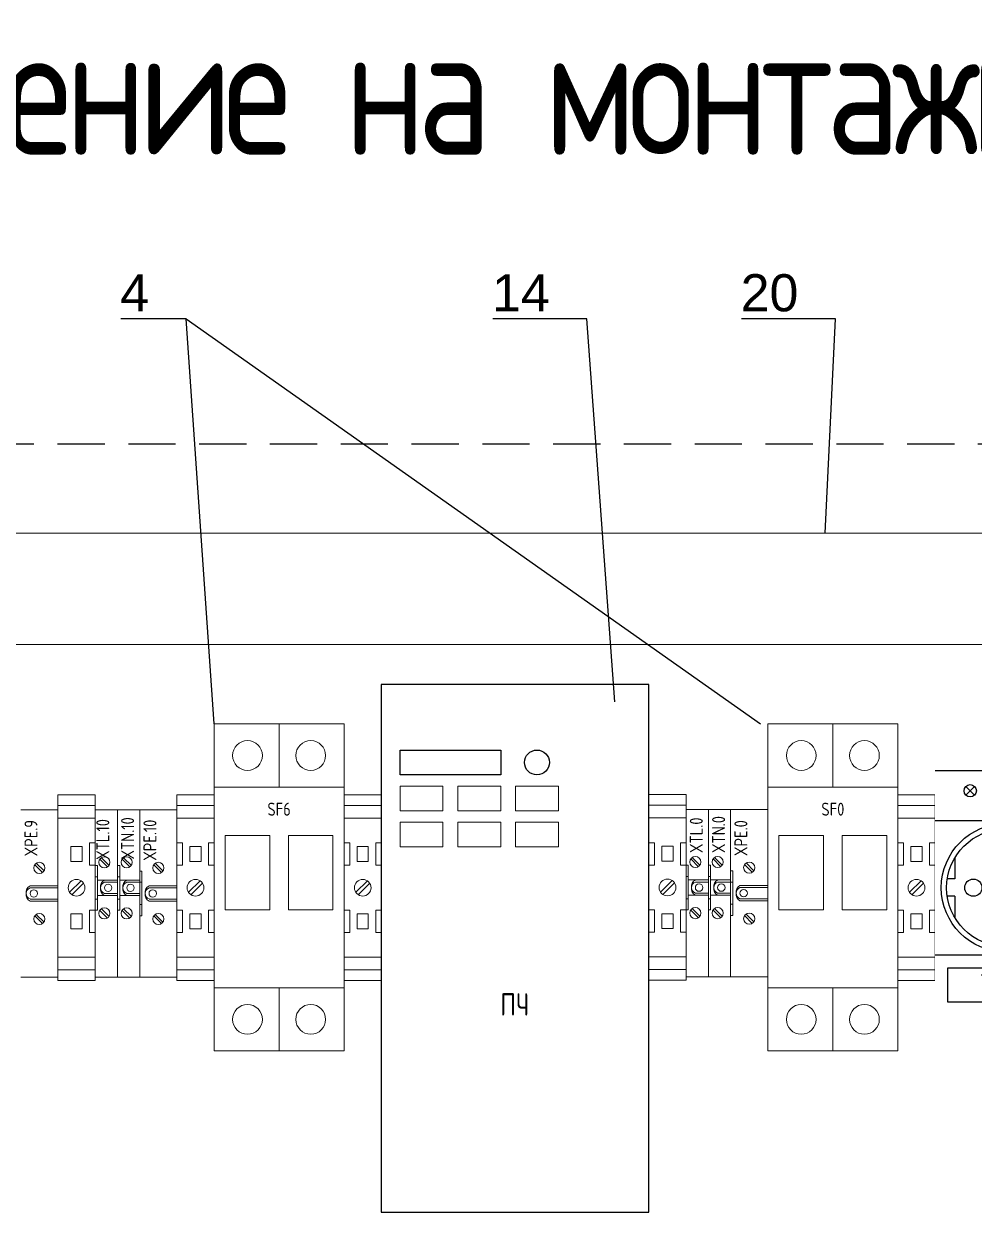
# Model space of a CAD drawing. Header units: millimetres. Extents: x 3520 to 8864, y 403 to 1747.
# Drawn here: x 5604.52 to 5635.21, y 887.42 to 925.8 of the extents above; entities that cross this region are included whole.
import ezdxf
from ezdxf import colors
from ezdxf.entities.mleader import LeaderData, LeaderLine
from ezdxf.enums import TextEntityAlignment as Align
from ezdxf.math import Vec2, Vec3

# ---------------------------------------------------------------- set-up
doc = ezdxf.new("R2010")
doc.units = ezdxf.units.MM
doc.set_wipeout_variables(frame=1)
doc.linetypes.add('DASHED', pattern=[19.05, 12.7, -6.35])
doc.layers.add('AM_9', color=6, linetype='DASHED', lineweight=25)
doc.layers.add('Стерка', color=7, linetype='Continuous', lineweight=15)
doc.layers.add('поверх', color=134, linetype='Continuous')
doc.layers.add('Ссылки', color=6, linetype='Continuous')
doc.styles.get("Standard").update_dxf_attribs({"font": 'arial.ttf'})
doc.styles.add('ГОСТ В', font='GOST_0.TTF', dxfattribs={"height": 3.5})
doc.styles.add('Рамка', font='romans.shx')

# ---------------------------------------------------------------- blocks, each defined once
blk = doc.blocks.new('_None')
blk = doc.blocks.new('1_1058_02_12__2__0_in_AE_1058_500__2__0')
at = {"layer": 'AM_9'}
blk.add_line((249, 787.5), (-249, 787.5), dxfattribs=at)
blk = doc.blocks.new('*U55')
at = {"lineweight": 9}
blk.add_wipeout([(0, 8.1), (0, 0.001), (4.5, 0), (4.5, 8.1)], dxfattribs=at).dxf.layer = 'поверх'
at = {"layer": 'поверх'}
for p, q in [((0, 7.796), (4.5, 7.796)), ((0.988, 7.288), (1.125, 7.149)), ((1.262, 7.288), (1.125, 7.149)), ((2.113, 7.288), (2.25, 7.149)), ((2.387, 7.288), (2.25, 7.149)), ((3.238, 7.288), (3.375, 7.149)), ((3.512, 7.288), (3.375, 7.149)), ((0.988, 7.009), (1.125, 7.149)), ((1.262, 7.009), (1.125, 7.149)), ((2.113, 7.009), (2.25, 7.149)), ((2.387, 7.009), (2.25, 7.149)), ((3.238, 7.009), (3.375, 7.149)), ((3.512, 7.009), (3.375, 7.149)), ((0, 6.197), (4.5, 6.197)), ((2.147, 5.928), (2.147, 5.66)), ((2.353, 5.928), (2.353, 5.66)), ((2.147, 5.66), (2.353, 5.66)), ((0.633, 5.01), (0.633, 4.337)), ((3.867, 5), (3.867, 4.337)), ((0.633, 4.337), (0.392, 4.337)), ((4.108, 4.337), (3.867, 4.337)), ((2.25, 4.05), (2.25, 4.05)), ((2.25, 4.05), (2.25, 4.05)), ((0.633, 3.776), (0.39, 3.776)), ((0.633, 3.776), (0.633, 3.09)), ((3.867, 3.776), (3.867, 3.09)), ((4.11, 3.776), (3.867, 3.776)), ((2.147, 2.172), (2.147, 2.44)), ((2.147, 2.44), (2.353, 2.44)), ((2.353, 2.172), (2.353, 2.44)), ((0, 1.903), (4.5, 1.903))]:
    blk.add_line(p, q, dxfattribs=at)
blk.add_lwpolyline([(0.41, 1.492), (4.097, 1.492), (4.097, 0.389), (0.41, 0.389)], close=True, dxfattribs=at)
for centre, radius in [((1.125, 7.149), 0.196), ((2.25, 7.149), 0.196), ((3.375, 7.149), 0.196), ((2.25, 4.05), 2.05), ((2.25, 4.05), 1.88), ((1.225, 4.05), 0.274), ((3.275, 4.05), 0.274), ((4.143, 2.21), 0.0948)]:
    blk.add_circle(centre, radius, dxfattribs=at)
at = {"layer": 'поверх', "style": 'Рамка'}
blk.add_attdef('INDEX', text='', height=0.7, dxfattribs=at).set_placement((2.244, 0.59), align=Align.CENTER)

msp = doc.modelspace()

# ---------------------------------------------------------------- linework, layer by layer
at = {"color": 6}
msp.add_line((5609.772, 916.269, 1518.358), (5628.308, 903.185, 1518.358), dxfattribs=at)
at = {"elevation": 1518.358}
for points in [[(5616.068, 887.416), (5624.708, 887.416), (5624.708, 904.456), (5616.068, 904.456)], [(5616.676, 902.341), (5619.922, 902.341), (5619.922, 901.539), (5616.676, 901.539)]]:
    msp.add_lwpolyline(points, close=True, dxfattribs=at)
msp.add_circle((5621.093, 901.94, 1518.358), 0.401)
at = {"layer": 'Стерка', "color": 7}
for p, q in [((5610.668, 903.185, 1518.358), (5614.868, 903.185, 1518.358)), ((5610.668, 892.625, 1518.358), (5610.668, 903.185, 1518.358)), ((5612.768, 903.185, 1518.358), (5612.768, 901.145, 1518.358)), ((5612.768, 903.185, 1518.358), (5612.768, 901.145, 1518.358)), ((5614.868, 892.625, 1518.358), (5614.868, 903.185, 1518.358)), ((5628.548, 903.185, 1518.358), (5632.748, 903.185, 1518.358)), ((5628.548, 892.625, 1518.358), (5628.548, 903.185, 1518.358)), ((5630.648, 903.185, 1518.358), (5630.648, 901.145, 1518.358)), ((5630.648, 903.185, 1518.358), (5630.648, 901.145, 1518.358)), ((5632.748, 892.625, 1518.358), (5632.748, 903.185, 1518.358)), ((5605.628, 900.896, 1518.358), (5606.828, 900.896, 1518.358)), ((5605.628, 900.896, 1518.358), (5605.628, 894.896, 1518.358)), ((5606.828, 900.896, 1518.358), (5606.828, 894.896, 1518.358)), ((5606.828, 894.896, 1518.358), (5606.828, 900.896, 1518.358)), ((5606.828, 894.896, 1518.358), (5606.828, 900.896, 1518.358)), ((5606.828, 900.896, 1518.358), (5606.828, 894.896, 1518.358)), ((5609.468, 900.896, 1518.358), (5610.668, 900.896, 1518.358)), ((5609.468, 900.896, 1518.358), (5609.468, 894.896, 1518.358)), ((5610.668, 901.145, 1518.358), (5612.768, 901.145, 1518.358)), ((5610.668, 900.905, 1518.358), (5610.668, 894.905, 1518.358)), ((5610.668, 900.905, 1518.358), (5610.668, 894.905, 1518.358)), ((5610.668, 900.905, 1518.358), (5610.668, 894.905, 1518.358)), ((5610.668, 900.905, 1518.358), (5610.668, 894.905, 1518.358)), ((5610.668, 900.905, 1518.358), (5610.668, 894.905, 1518.358)), ((5610.668, 894.905, 1518.358), (5610.668, 900.905, 1518.358)), ((5610.668, 894.905, 1518.358), (5610.668, 900.905, 1518.358)), ((5610.668, 900.905, 1518.358), (5610.668, 894.905, 1518.358)), ((5610.668, 894.905, 1518.358), (5610.668, 900.905, 1518.358)), ((5610.668, 894.905, 1518.358), (5610.668, 900.905, 1518.358)), ((5610.668, 900.905, 1518.358), (5610.668, 894.905, 1518.358)), ((5610.668, 900.896, 1518.358), (5610.668, 894.896, 1518.358)), ((5610.668, 894.896, 1518.358), (5610.668, 900.896, 1518.358)), ((5610.668, 894.896, 1518.358), (5610.668, 900.896, 1518.358)), ((5610.668, 900.896, 1518.358), (5610.668, 894.896, 1518.358)), ((5610.668, 900.896, 1518.358), (5610.668, 894.896, 1518.358)), ((5612.768, 901.145, 1518.358), (5614.868, 901.145, 1518.358)), ((5614.868, 900.896, 1518.358), (5616.068, 900.896, 1518.358)), ((5614.868, 900.896, 1518.358), (5614.868, 894.896, 1518.358)), ((5616.068, 900.905, 1518.358), (5616.068, 894.905, 1518.358)), ((5616.068, 900.905, 1518.358), (5616.068, 894.905, 1518.358)), ((5616.068, 900.905, 1518.358), (5616.068, 894.905, 1518.358)), ((5616.068, 900.905, 1518.358), (5616.068, 894.905, 1518.358)), ((5616.068, 900.905, 1518.358), (5616.068, 894.905, 1518.358)), ((5616.068, 894.905, 1518.358), (5616.068, 900.905, 1518.358)), ((5616.068, 894.905, 1518.358), (5616.068, 900.905, 1518.358)), ((5616.068, 900.905, 1518.358), (5616.068, 894.905, 1518.358)), ((5616.068, 894.905, 1518.358), (5616.068, 900.905, 1518.358)), ((5616.068, 894.905, 1518.358), (5616.068, 900.905, 1518.358)), ((5616.068, 900.905, 1518.358), (5616.068, 894.905, 1518.358)), ((5616.068, 900.896, 1518.358), (5616.068, 894.896, 1518.358)), ((5616.068, 894.896, 1518.358), (5616.068, 900.896, 1518.358)), ((5616.068, 894.896, 1518.358), (5616.068, 900.896, 1518.358)), ((5616.068, 900.896, 1518.358), (5616.068, 894.896, 1518.358)), ((5616.068, 900.896, 1518.358), (5616.068, 894.896, 1518.358)), ((5624.708, 900.905, 1518.358), (5625.908, 900.905, 1518.358)), ((5624.708, 894.905, 1518.358), (5624.708, 900.905, 1518.358)), ((5625.908, 900.905, 1518.358), (5625.908, 894.905, 1518.358)), ((5625.908, 894.905, 1518.358), (5625.908, 900.905, 1518.358)), ((5625.908, 894.905, 1518.358), (5625.908, 900.905, 1518.358)), ((5625.908, 900.905, 1518.358), (5625.908, 894.905, 1518.358)), ((5628.548, 901.145, 1518.358), (5630.648, 901.145, 1518.358)), ((5630.648, 901.145, 1518.358), (5632.748, 901.145, 1518.358)), ((5632.748, 900.896, 1518.358), (5633.948, 900.896, 1518.358)), ((5632.748, 900.896, 1518.358), (5632.748, 894.896, 1518.358)), ((5633.948, 900.905, 1518.358), (5633.948, 894.905, 1518.358)), ((5633.948, 900.905, 1518.358), (5633.948, 894.905, 1518.358)), ((5633.948, 900.905, 1518.358), (5633.948, 894.905, 1518.358)), ((5633.948, 900.905, 1518.358), (5633.948, 894.905, 1518.358)), ((5633.948, 900.905, 1518.358), (5633.948, 894.905, 1518.358)), ((5633.948, 894.905, 1518.358), (5633.948, 900.905, 1518.358)), ((5633.948, 894.905, 1518.358), (5633.948, 900.905, 1518.358)), ((5633.948, 900.905, 1518.358), (5633.948, 894.905, 1518.358)), ((5633.948, 894.905, 1518.358), (5633.948, 900.905, 1518.358)), ((5633.948, 894.905, 1518.358), (5633.948, 900.905, 1518.358)), ((5633.948, 900.905, 1518.358), (5633.948, 894.905, 1518.358)), ((5633.948, 900.896, 1518.358), (5633.948, 894.896, 1518.358)), ((5633.948, 894.896, 1518.358), (5633.948, 900.896, 1518.358)), ((5633.948, 894.896, 1518.358), (5633.948, 900.896, 1518.358)), ((5633.948, 900.896, 1518.358), (5633.948, 894.896, 1518.358)), ((5633.948, 900.896, 1518.358), (5633.948, 894.896, 1518.358)), ((5604.428, 900.411, 1518.358), (5605.628, 900.411, 1518.358)), ((5606.828, 900.55, 1518.358), (5605.628, 900.55, 1518.358)), ((5605.628, 900.411, 1518.358), (5605.628, 895.011, 1518.358)), ((5605.628, 895.011, 1518.358), (5605.628, 900.411, 1518.358)), ((5605.628, 895.011, 1518.358), (5605.628, 900.411, 1518.358)), ((5606.828, 900.596, 1518.358), (5606.828, 895.196, 1518.358)), ((5606.828, 900.411, 1518.358), (5606.828, 895.011, 1518.358)), ((5606.828, 900.411, 1518.358), (5606.828, 895.011, 1518.358)), ((5606.828, 900.411, 1518.358), (5607.548, 900.411, 1518.358)), ((5607.548, 900.411, 1518.358), (5607.548, 895.011, 1518.358)), ((5607.548, 900.411, 1518.358), (5607.548, 895.011, 1518.358)), ((5607.548, 900.411, 1518.358), (5607.548, 895.011, 1518.358)), ((5607.548, 900.411, 1518.358), (5607.548, 895.011, 1518.358)), ((5607.548, 900.411, 1518.358), (5608.268, 900.411, 1518.358)), ((5608.268, 900.411, 1518.358), (5608.268, 895.011, 1518.358)), ((5608.268, 900.411, 1518.358), (5608.268, 895.011, 1518.358)), ((5608.268, 900.411, 1518.358), (5608.268, 895.011, 1518.358)), ((5608.268, 895.011, 1518.358), (5608.268, 900.411, 1518.358)), ((5608.268, 895.011, 1518.358), (5608.268, 900.411, 1518.358)), ((5608.268, 900.411, 1518.358), (5609.468, 900.411, 1518.358)), ((5610.668, 900.55, 1518.358), (5609.468, 900.55, 1518.358)), ((5609.468, 900.411, 1518.358), (5609.468, 895.011, 1518.358)), ((5609.468, 895.011, 1518.358), (5609.468, 900.411, 1518.358)), ((5609.468, 895.011, 1518.358), (5609.468, 900.411, 1518.358)), ((5610.668, 900.605, 1518.358), (5610.668, 895.205, 1518.358)), ((5610.668, 900.605, 1518.358), (5610.668, 895.205, 1518.358)), ((5610.668, 900.596, 1518.358), (5610.668, 895.196, 1518.358)), ((5610.668, 900.596, 1518.358), (5610.668, 895.196, 1518.358)), ((5610.668, 900.425, 1518.358), (5610.668, 895.385, 1518.358)), ((5610.668, 900.425, 1518.358), (5610.668, 895.385, 1518.358)), ((5616.068, 900.55, 1518.358), (5614.868, 900.55, 1518.358)), ((5616.068, 900.605, 1518.358), (5616.068, 895.205, 1518.358)), ((5616.068, 900.605, 1518.358), (5616.068, 895.205, 1518.358)), ((5616.068, 900.596, 1518.358), (5616.068, 895.196, 1518.358)), ((5616.068, 900.596, 1518.358), (5616.068, 895.196, 1518.358)), ((5616.068, 900.425, 1518.358), (5616.068, 895.385, 1518.358)), ((5616.068, 900.425, 1518.358), (5616.068, 895.385, 1518.358)), ((5625.908, 900.56, 1518.358), (5624.708, 900.56, 1518.358)), ((5625.908, 900.605, 1518.358), (5625.908, 895.205, 1518.358)), ((5625.908, 900.42, 1518.358), (5625.908, 895.02, 1518.358)), ((5625.908, 900.42, 1518.358), (5625.908, 895.02, 1518.358)), ((5625.908, 900.42, 1518.358), (5626.628, 900.42, 1518.358)), ((5626.628, 900.42, 1518.358), (5626.628, 895.02, 1518.358)), ((5626.628, 900.42, 1518.358), (5626.628, 895.02, 1518.358)), ((5626.628, 900.42, 1518.358), (5626.628, 895.02, 1518.358)), ((5626.628, 900.42, 1518.358), (5626.628, 895.02, 1518.358)), ((5626.628, 900.42, 1518.358), (5627.348, 900.42, 1518.358)), ((5627.348, 900.42, 1518.358), (5627.348, 895.02, 1518.358)), ((5627.348, 900.42, 1518.358), (5627.348, 895.02, 1518.358)), ((5627.348, 900.42, 1518.358), (5627.348, 895.02, 1518.358)), ((5627.348, 895.02, 1518.358), (5627.348, 900.42, 1518.358)), ((5627.348, 895.02, 1518.358), (5627.348, 900.42, 1518.358)), ((5627.348, 900.42, 1518.358), (5628.548, 900.42, 1518.358)), ((5628.548, 900.665, 1518.358), (5628.548, 895.265, 1518.358)), ((5628.548, 900.42, 1518.358), (5628.548, 895.02, 1518.358)), ((5628.548, 895.02, 1518.358), (5628.548, 900.42, 1518.358)), ((5628.548, 895.02, 1518.358), (5628.548, 900.42, 1518.358)), ((5633.948, 900.55, 1518.358), (5632.748, 900.55, 1518.358)), ((5633.948, 900.605, 1518.358), (5633.948, 895.205, 1518.358)), ((5633.948, 900.605, 1518.358), (5633.948, 895.205, 1518.358)), ((5633.948, 900.596, 1518.358), (5633.948, 895.196, 1518.358)), ((5633.948, 900.596, 1518.358), (5633.948, 895.196, 1518.358)), ((5633.948, 900.425, 1518.358), (5633.948, 895.385, 1518.358)), ((5633.948, 900.425, 1518.358), (5633.948, 895.385, 1518.358)), ((5606.828, 900.143, 1518.358), (5605.628, 900.143, 1518.358)), ((5606.828, 899.996, 1518.358), (5606.828, 895.796, 1518.358)), ((5610.668, 900.143, 1518.358), (5609.468, 900.143, 1518.358)), ((5610.668, 900.005, 1518.358), (5610.668, 895.805, 1518.358)), ((5610.668, 900.005, 1518.358), (5610.668, 895.805, 1518.358)), ((5610.668, 899.996, 1518.358), (5610.668, 895.796, 1518.358)), ((5610.668, 899.996, 1518.358), (5610.668, 895.796, 1518.358)), ((5610.668, 899.996, 1518.358), (5610.668, 895.796, 1518.358)), ((5616.068, 900.143, 1518.358), (5614.868, 900.143, 1518.358)), ((5616.068, 900.005, 1518.358), (5616.068, 895.805, 1518.358)), ((5616.068, 900.005, 1518.358), (5616.068, 895.805, 1518.358)), ((5616.068, 899.996, 1518.358), (5616.068, 895.796, 1518.358)), ((5616.068, 899.996, 1518.358), (5616.068, 895.796, 1518.358)), ((5616.068, 899.996, 1518.358), (5616.068, 895.796, 1518.358)), ((5625.908, 900.152, 1518.358), (5624.708, 900.152, 1518.358)), ((5625.908, 900.005, 1518.358), (5625.908, 895.805, 1518.358)), ((5633.948, 900.143, 1518.358), (5632.748, 900.143, 1518.358)), ((5633.948, 900.005, 1518.358), (5633.948, 895.805, 1518.358)), ((5633.948, 900.005, 1518.358), (5633.948, 895.805, 1518.358)), ((5633.948, 899.996, 1518.358), (5633.948, 895.796, 1518.358)), ((5633.948, 899.996, 1518.358), (5633.948, 895.796, 1518.358)), ((5633.948, 899.996, 1518.358), (5633.948, 895.796, 1518.358)), ((5606.828, 899.811, 1518.358), (5606.828, 895.611, 1518.358)), ((5606.828, 899.811, 1518.358), (5606.828, 895.611, 1518.358)), ((5607.548, 899.811, 1518.358), (5607.548, 895.611, 1518.358)), ((5607.548, 899.811, 1518.358), (5607.548, 895.611, 1518.358)), ((5625.908, 899.82, 1518.358), (5625.908, 895.62, 1518.358)), ((5625.908, 899.82, 1518.358), (5625.908, 895.62, 1518.358)), ((5626.628, 899.82, 1518.358), (5626.628, 895.62, 1518.358)), ((5626.628, 899.82, 1518.358), (5626.628, 895.62, 1518.358)), ((5606.648, 898.62, 1518.358), (5606.648, 899.34, 1518.358)), ((5606.648, 899.34, 1518.358), (5606.828, 899.34, 1518.358)), ((5606.828, 895.196, 1518.358), (5606.828, 899.396, 1518.358)), ((5609.648, 899.34, 1518.358), (5609.468, 899.34, 1518.358)), ((5609.648, 898.62, 1518.358), (5609.648, 899.34, 1518.358)), ((5610.488, 898.62, 1518.358), (5610.488, 899.34, 1518.358)), ((5610.488, 899.34, 1518.358), (5610.668, 899.34, 1518.358)), ((5610.668, 895.205, 1518.358), (5610.668, 899.405, 1518.358)), ((5610.668, 895.205, 1518.358), (5610.668, 899.405, 1518.358)), ((5610.668, 895.196, 1518.358), (5610.668, 899.396, 1518.358)), ((5610.668, 895.196, 1518.358), (5610.668, 899.396, 1518.358)), ((5610.668, 895.196, 1518.358), (5610.668, 899.396, 1518.358)), ((5611.028, 899.585, 1518.358), (5612.468, 899.585, 1518.358)), ((5611.028, 899.585, 1518.358), (5611.028, 897.185, 1518.358)), ((5612.468, 899.585, 1518.358), (5612.468, 897.185, 1518.358)), ((5613.068, 898.385, 1518.358), (5613.068, 899.585, 1518.358)), ((5613.068, 899.585, 1518.358), (5614.508, 899.585, 1518.358)), ((5614.508, 899.585, 1518.358), (5614.508, 897.185, 1518.358)), ((5615.048, 899.34, 1518.358), (5614.868, 899.34, 1518.358)), ((5615.048, 898.62, 1518.358), (5615.048, 899.34, 1518.358)), ((5615.888, 898.62, 1518.358), (5615.888, 899.34, 1518.358)), ((5615.888, 899.34, 1518.358), (5616.068, 899.34, 1518.358)), ((5616.068, 895.205, 1518.358), (5616.068, 899.405, 1518.358)), ((5616.068, 895.205, 1518.358), (5616.068, 899.405, 1518.358)), ((5616.068, 895.196, 1518.358), (5616.068, 899.396, 1518.358)), ((5616.068, 895.196, 1518.358), (5616.068, 899.396, 1518.358)), ((5616.068, 895.196, 1518.358), (5616.068, 899.396, 1518.358)), ((5624.888, 899.349, 1518.358), (5624.708, 899.349, 1518.358)), ((5624.888, 898.629, 1518.358), (5624.888, 899.349, 1518.358)), ((5625.128, 898.755, 1518.358), (5625.128, 899.235, 1518.358)), ((5625.128, 899.235, 1518.358), (5625.308, 899.235, 1518.358)), ((5625.308, 899.235, 1518.358), (5625.488, 899.235, 1518.358)), ((5625.488, 899.235, 1518.358), (5625.488, 898.755, 1518.358)), ((5625.728, 898.629, 1518.358), (5625.728, 899.349, 1518.358)), ((5625.728, 899.349, 1518.358), (5625.908, 899.349, 1518.358)), ((5625.908, 895.205, 1518.358), (5625.908, 899.405, 1518.358)), ((5628.908, 899.585, 1518.358), (5630.348, 899.585, 1518.358)), ((5628.908, 899.585, 1518.358), (5628.908, 897.185, 1518.358)), ((5630.348, 899.585, 1518.358), (5630.348, 897.185, 1518.358)), ((5630.948, 898.385, 1518.358), (5630.948, 899.585, 1518.358)), ((5630.948, 899.585, 1518.358), (5632.388, 899.585, 1518.358)), ((5632.388, 899.585, 1518.358), (5632.388, 897.185, 1518.358)), ((5632.928, 899.34, 1518.358), (5632.748, 899.34, 1518.358)), ((5632.928, 898.62, 1518.358), (5632.928, 899.34, 1518.358)), ((5633.768, 898.62, 1518.358), (5633.768, 899.34, 1518.358)), ((5633.768, 899.34, 1518.358), (5633.948, 899.34, 1518.358)), ((5633.948, 895.205, 1518.358), (5633.948, 899.405, 1518.358)), ((5633.948, 895.205, 1518.358), (5633.948, 899.405, 1518.358)), ((5633.948, 895.196, 1518.358), (5633.948, 899.396, 1518.358)), ((5633.948, 895.196, 1518.358), (5633.948, 899.396, 1518.358)), ((5633.948, 895.196, 1518.358), (5633.948, 899.396, 1518.358)), ((5606.048, 898.746, 1518.358), (5606.048, 899.226, 1518.358)), ((5606.048, 899.226, 1518.358), (5606.228, 899.226, 1518.358)), ((5606.228, 899.226, 1518.358), (5606.408, 899.226, 1518.358)), ((5606.408, 899.226, 1518.358), (5606.408, 898.746, 1518.358)), ((5606.828, 895.011, 1518.358), (5606.828, 899.211, 1518.358)), ((5606.828, 895.011, 1518.358), (5606.828, 899.211, 1518.358)), ((5607.029, 898.866, 1518.358), (5607.278, 898.617, 1518.358)), ((5607.548, 895.011, 1518.358), (5607.548, 899.211, 1518.358)), ((5607.548, 895.011, 1518.358), (5607.548, 899.211, 1518.358)), ((5607.749, 898.866, 1518.358), (5607.998, 898.617, 1518.358)), ((5609.888, 898.746, 1518.358), (5609.888, 899.226, 1518.358)), ((5609.888, 899.226, 1518.358), (5610.068, 899.226, 1518.358)), ((5610.068, 899.226, 1518.358), (5610.248, 899.226, 1518.358)), ((5610.248, 899.226, 1518.358), (5610.248, 898.746, 1518.358)), ((5615.288, 898.746, 1518.358), (5615.288, 899.226, 1518.358)), ((5615.288, 899.226, 1518.358), (5615.468, 899.226, 1518.358)), ((5615.468, 899.226, 1518.358), (5615.648, 899.226, 1518.358)), ((5615.648, 899.226, 1518.358), (5615.648, 898.746, 1518.358)), ((5625.908, 895.02, 1518.358), (5625.908, 899.22, 1518.358)), ((5625.908, 895.02, 1518.358), (5625.908, 899.22, 1518.358)), ((5626.109, 898.876, 1518.358), (5626.358, 898.626, 1518.358)), ((5626.628, 895.02, 1518.358), (5626.628, 899.22, 1518.358)), ((5626.628, 895.02, 1518.358), (5626.628, 899.22, 1518.358)), ((5626.829, 898.876, 1518.358), (5627.078, 898.626, 1518.358)), ((5633.168, 898.746, 1518.358), (5633.168, 899.226, 1518.358)), ((5633.168, 899.226, 1518.358), (5633.348, 899.226, 1518.358)), ((5633.348, 899.226, 1518.358), (5633.528, 899.226, 1518.358)), ((5633.528, 899.226, 1518.358), (5633.528, 898.746, 1518.358)), ((5604.878, 898.635, 1518.358), (5605.127, 898.386, 1518.358)), ((5604.929, 898.686, 1518.358), (5605.178, 898.437, 1518.358)), ((5606.408, 898.746, 1518.358), (5606.048, 898.746, 1518.358)), ((5606.828, 898.62, 1518.358), (5606.648, 898.62, 1518.358)), ((5606.901, 898.611, 1518.358), (5606.828, 898.611, 1518.358)), ((5606.828, 897.296, 1518.358), (5606.828, 898.496, 1518.358)), ((5606.901, 898.251, 1518.358), (5606.901, 898.611, 1518.358)), ((5606.978, 898.815, 1518.358), (5607.227, 898.566, 1518.358)), ((5607.621, 898.611, 1518.358), (5607.548, 898.611, 1518.358)), ((5607.621, 898.251, 1518.358), (5607.621, 898.611, 1518.358)), ((5607.698, 898.815, 1518.358), (5607.947, 898.566, 1518.358)), ((5608.718, 898.635, 1518.358), (5608.967, 898.386, 1518.358)), ((5608.769, 898.686, 1518.358), (5609.018, 898.437, 1518.358)), ((5609.468, 898.62, 1518.358), (5609.648, 898.62, 1518.358)), ((5610.248, 898.746, 1518.358), (5609.888, 898.746, 1518.358)), ((5610.668, 898.62, 1518.358), (5610.488, 898.62, 1518.358)), ((5610.668, 897.305, 1518.358), (5610.668, 898.505, 1518.358)), ((5610.668, 897.305, 1518.358), (5610.668, 898.505, 1518.358)), ((5610.668, 897.296, 1518.358), (5610.668, 898.496, 1518.358)), ((5610.668, 897.296, 1518.358), (5610.668, 898.496, 1518.358)), ((5610.668, 897.296, 1518.358), (5610.668, 898.496, 1518.358)), ((5614.868, 898.62, 1518.358), (5615.048, 898.62, 1518.358)), ((5615.648, 898.746, 1518.358), (5615.288, 898.746, 1518.358)), ((5616.068, 898.62, 1518.358), (5615.888, 898.62, 1518.358)), ((5616.068, 897.305, 1518.358), (5616.068, 898.505, 1518.358)), ((5616.068, 897.305, 1518.358), (5616.068, 898.505, 1518.358)), ((5616.068, 897.296, 1518.358), (5616.068, 898.496, 1518.358)), ((5616.068, 897.296, 1518.358), (5616.068, 898.496, 1518.358)), ((5616.068, 897.296, 1518.358), (5616.068, 898.496, 1518.358)), ((5624.708, 898.629, 1518.358), (5624.888, 898.629, 1518.358)), ((5625.488, 898.755, 1518.358), (5625.128, 898.755, 1518.358)), ((5625.908, 898.629, 1518.358), (5625.728, 898.629, 1518.358)), ((5625.981, 898.62, 1518.358), (5625.908, 898.62, 1518.358)), ((5625.908, 897.305, 1518.358), (5625.908, 898.505, 1518.358)), ((5625.981, 898.26, 1518.358), (5625.981, 898.62, 1518.358)), ((5626.058, 898.825, 1518.358), (5626.307, 898.575, 1518.358)), ((5626.701, 898.62, 1518.358), (5626.628, 898.62, 1518.358)), ((5626.701, 898.26, 1518.358), (5626.701, 898.62, 1518.358)), ((5626.778, 898.825, 1518.358), (5627.027, 898.575, 1518.358)), ((5627.798, 898.645, 1518.358), (5628.047, 898.395, 1518.358)), ((5627.849, 898.696, 1518.358), (5628.098, 898.446, 1518.358)), ((5632.748, 898.62, 1518.358), (5632.928, 898.62, 1518.358)), ((5633.528, 898.746, 1518.358), (5633.168, 898.746, 1518.358)), ((5633.948, 898.62, 1518.358), (5633.768, 898.62, 1518.358)), ((5633.948, 897.305, 1518.358), (5633.948, 898.505, 1518.358)), ((5633.948, 897.305, 1518.358), (5633.948, 898.505, 1518.358)), ((5633.948, 897.296, 1518.358), (5633.948, 898.496, 1518.358)), ((5633.948, 897.296, 1518.358), (5633.948, 898.496, 1518.358)), ((5633.948, 897.296, 1518.358), (5633.948, 898.496, 1518.358)), ((5606.003, 897.747, 1518.358), (5606.377, 898.122, 1518.358)), ((5606.828, 897.111, 1518.358), (5606.828, 898.311, 1518.358)), ((5606.828, 897.111, 1518.358), (5606.828, 898.311, 1518.358)), ((5606.901, 898.251, 1518.358), (5606.828, 898.251, 1518.358)), ((5606.901, 897.891, 1518.358), (5606.901, 898.251, 1518.358)), ((5607.548, 898.136, 1518.358), (5606.901, 898.136, 1518.358)), ((5607.548, 897.111, 1518.358), (5607.548, 898.311, 1518.358)), ((5607.548, 897.111, 1518.358), (5607.548, 898.311, 1518.358)), ((5607.621, 898.251, 1518.358), (5607.548, 898.251, 1518.358)), ((5607.621, 897.891, 1518.358), (5607.621, 898.251, 1518.358)), ((5608.268, 898.136, 1518.358), (5607.621, 898.136, 1518.358)), ((5608.341, 898.431, 1518.358), (5608.268, 898.431, 1518.358)), ((5608.341, 898.071, 1518.358), (5608.341, 898.431, 1518.358)), ((5609.843, 897.747, 1518.358), (5610.217, 898.122, 1518.358)), ((5613.068, 897.185, 1518.358), (5613.068, 898.385, 1518.358)), ((5615.243, 897.747, 1518.358), (5615.617, 898.122, 1518.358)), ((5625.083, 897.757, 1518.358), (5625.457, 898.131, 1518.358)), ((5625.908, 897.12, 1518.358), (5625.908, 898.32, 1518.358)), ((5625.908, 897.12, 1518.358), (5625.908, 898.32, 1518.358)), ((5625.981, 898.26, 1518.358), (5625.908, 898.26, 1518.358)), ((5625.981, 897.9, 1518.358), (5625.981, 898.26, 1518.358)), ((5626.628, 898.145, 1518.358), (5625.981, 898.145, 1518.358)), ((5626.628, 898.08, 1518.358), (5626.208, 898.08, 1518.358)), ((5626.628, 897.12, 1518.358), (5626.628, 898.32, 1518.358)), ((5626.628, 897.12, 1518.358), (5626.628, 898.32, 1518.358)), ((5626.701, 898.26, 1518.358), (5626.628, 898.26, 1518.358)), ((5626.701, 897.9, 1518.358), (5626.701, 898.26, 1518.358)), ((5627.348, 898.145, 1518.358), (5626.701, 898.145, 1518.358)), ((5627.348, 898.08, 1518.358), (5626.928, 898.08, 1518.358)), ((5627.421, 898.44, 1518.358), (5627.348, 898.44, 1518.358)), ((5627.421, 898.08, 1518.358), (5627.348, 898.08, 1518.358)), ((5627.421, 898.08, 1518.358), (5627.421, 898.44, 1518.358)), ((5627.421, 897.72, 1518.358), (5627.421, 898.08, 1518.358)), ((5630.948, 897.185, 1518.358), (5630.948, 898.385, 1518.358)), ((5633.123, 897.747, 1518.358), (5633.497, 898.122, 1518.358)), ((5604.728, 897.956, 1518.358), (5605.628, 897.956, 1518.358)), ((5604.728, 897.891, 1518.358), (5605.628, 897.891, 1518.358)), ((5606.079, 897.671, 1518.358), (5606.453, 898.045, 1518.358)), ((5606.828, 897.896, 1518.358), (5606.828, 896.696, 1518.358)), ((5606.828, 897.711, 1518.358), (5606.828, 896.511, 1518.358)), ((5606.828, 897.711, 1518.358), (5606.828, 896.511, 1518.358)), ((5606.901, 897.891, 1518.358), (5606.901, 897.531, 1518.358)), ((5607.548, 898.071, 1518.358), (5607.128, 898.071, 1518.358)), ((5607.548, 897.711, 1518.358), (5607.128, 897.711, 1518.358)), ((5607.548, 897.711, 1518.358), (5607.548, 896.511, 1518.358)), ((5607.548, 897.711, 1518.358), (5607.548, 896.511, 1518.358)), ((5607.621, 897.891, 1518.358), (5607.621, 897.531, 1518.358)), ((5608.268, 898.071, 1518.358), (5607.848, 898.071, 1518.358)), ((5608.268, 897.711, 1518.358), (5607.848, 897.711, 1518.358)), ((5608.341, 898.071, 1518.358), (5608.268, 898.071, 1518.358)), ((5608.341, 897.711, 1518.358), (5608.341, 898.071, 1518.358)), ((5608.341, 897.711, 1518.358), (5608.341, 897.351, 1518.358)), ((5608.568, 897.956, 1518.358), (5609.468, 897.956, 1518.358)), ((5608.568, 897.891, 1518.358), (5609.468, 897.891, 1518.358)), ((5609.919, 897.671, 1518.358), (5610.293, 898.045, 1518.358)), ((5610.668, 897.905, 1518.358), (5610.668, 896.705, 1518.358)), ((5610.668, 897.905, 1518.358), (5610.668, 896.705, 1518.358)), ((5610.668, 897.896, 1518.358), (5610.668, 896.696, 1518.358)), ((5610.668, 897.896, 1518.358), (5610.668, 896.696, 1518.358)), ((5610.668, 897.896, 1518.358), (5610.668, 896.696, 1518.358)), ((5615.319, 897.671, 1518.358), (5615.693, 898.045, 1518.358)), ((5616.068, 897.905, 1518.358), (5616.068, 896.705, 1518.358)), ((5616.068, 897.905, 1518.358), (5616.068, 896.705, 1518.358)), ((5616.068, 897.896, 1518.358), (5616.068, 896.696, 1518.358)), ((5616.068, 897.896, 1518.358), (5616.068, 896.696, 1518.358)), ((5616.068, 897.896, 1518.358), (5616.068, 896.696, 1518.358)), ((5625.159, 897.68, 1518.358), (5625.533, 898.054, 1518.358)), ((5625.908, 897.905, 1518.358), (5625.908, 896.705, 1518.358)), ((5625.908, 897.72, 1518.358), (5625.908, 896.52, 1518.358)), ((5625.908, 897.72, 1518.358), (5625.908, 896.52, 1518.358)), ((5625.981, 897.9, 1518.358), (5625.981, 897.54, 1518.358)), ((5626.628, 897.72, 1518.358), (5626.208, 897.72, 1518.358)), ((5626.628, 897.72, 1518.358), (5626.628, 896.52, 1518.358)), ((5626.628, 897.72, 1518.358), (5626.628, 896.52, 1518.358)), ((5626.701, 897.9, 1518.358), (5626.701, 897.54, 1518.358)), ((5627.348, 897.72, 1518.358), (5626.928, 897.72, 1518.358)), ((5627.421, 897.72, 1518.358), (5627.421, 897.36, 1518.358)), ((5627.648, 897.965, 1518.358), (5628.548, 897.965, 1518.358)), ((5627.648, 897.9, 1518.358), (5628.548, 897.9, 1518.358)), ((5633.199, 897.671, 1518.358), (5633.573, 898.045, 1518.358)), ((5633.948, 897.905, 1518.358), (5633.948, 896.705, 1518.358)), ((5633.948, 897.905, 1518.358), (5633.948, 896.705, 1518.358)), ((5633.948, 897.896, 1518.358), (5633.948, 896.696, 1518.358)), ((5633.948, 897.896, 1518.358), (5633.948, 896.696, 1518.358)), ((5633.948, 897.896, 1518.358), (5633.948, 896.696, 1518.358)), ((5604.728, 897.531, 1518.358), (5605.628, 897.531, 1518.358)), ((5604.728, 897.466, 1518.358), (5605.628, 897.466, 1518.358)), ((5606.901, 897.531, 1518.358), (5606.828, 897.531, 1518.358)), ((5607.548, 897.646, 1518.358), (5606.901, 897.646, 1518.358)), ((5606.901, 897.531, 1518.358), (5606.901, 897.171, 1518.358)), ((5607.621, 897.531, 1518.358), (5607.548, 897.531, 1518.358)), ((5608.268, 897.646, 1518.358), (5607.621, 897.646, 1518.358)), ((5607.621, 897.531, 1518.358), (5607.621, 897.171, 1518.358)), ((5608.341, 897.351, 1518.358), (5608.268, 897.351, 1518.358)), ((5608.341, 897.351, 1518.358), (5608.341, 896.991, 1518.358)), ((5608.568, 897.531, 1518.358), (5609.468, 897.531, 1518.358)), ((5608.568, 897.466, 1518.358), (5609.468, 897.466, 1518.358)), ((5625.981, 897.54, 1518.358), (5625.908, 897.54, 1518.358)), ((5626.628, 897.655, 1518.358), (5625.981, 897.655, 1518.358)), ((5625.981, 897.54, 1518.358), (5625.981, 897.18, 1518.358)), ((5626.701, 897.54, 1518.358), (5626.628, 897.54, 1518.358)), ((5627.348, 897.655, 1518.358), (5626.701, 897.655, 1518.358)), ((5626.701, 897.54, 1518.358), (5626.701, 897.18, 1518.358)), ((5627.421, 897.36, 1518.358), (5627.348, 897.36, 1518.358)), ((5627.421, 897.36, 1518.358), (5627.421, 897, 1518.358)), ((5627.648, 897.54, 1518.358), (5628.548, 897.54, 1518.358)), ((5627.648, 897.475, 1518.358), (5628.548, 897.475, 1518.358)), ((5605.127, 896.736, 1518.358), (5604.878, 896.985, 1518.358)), ((5605.178, 896.787, 1518.358), (5604.929, 897.036, 1518.358)), ((5606.408, 897.047, 1518.358), (5606.048, 897.047, 1518.358)), ((5606.048, 897.047, 1518.358), (5606.048, 896.567, 1518.358)), ((5606.408, 896.567, 1518.358), (5606.408, 897.047, 1518.358)), ((5606.828, 897.173, 1518.358), (5606.648, 897.173, 1518.358)), ((5606.648, 897.173, 1518.358), (5606.648, 896.453, 1518.358)), ((5606.901, 897.171, 1518.358), (5606.828, 897.171, 1518.358)), ((5607.227, 896.916, 1518.358), (5606.978, 897.165, 1518.358)), ((5607.278, 896.967, 1518.358), (5607.029, 897.216, 1518.358)), ((5607.621, 897.171, 1518.358), (5607.548, 897.171, 1518.358)), ((5607.947, 896.916, 1518.358), (5607.698, 897.165, 1518.358)), ((5607.998, 896.967, 1518.358), (5607.749, 897.216, 1518.358)), ((5608.341, 896.991, 1518.358), (5608.268, 896.991, 1518.358)), ((5608.967, 896.736, 1518.358), (5608.718, 896.985, 1518.358)), ((5609.018, 896.787, 1518.358), (5608.769, 897.036, 1518.358)), ((5609.468, 897.173, 1518.358), (5609.648, 897.173, 1518.358)), ((5609.648, 897.173, 1518.358), (5609.648, 896.453, 1518.358)), ((5610.248, 897.047, 1518.358), (5609.888, 897.047, 1518.358)), ((5609.888, 897.047, 1518.358), (5609.888, 896.567, 1518.358)), ((5610.248, 896.567, 1518.358), (5610.248, 897.047, 1518.358)), ((5610.668, 897.173, 1518.358), (5610.488, 897.173, 1518.358)), ((5610.488, 897.173, 1518.358), (5610.488, 896.453, 1518.358)), ((5612.468, 897.185, 1518.358), (5611.028, 897.185, 1518.358)), ((5614.508, 897.185, 1518.358), (5613.068, 897.185, 1518.358)), ((5614.868, 897.173, 1518.358), (5615.048, 897.173, 1518.358)), ((5615.048, 897.173, 1518.358), (5615.048, 896.453, 1518.358)), ((5615.648, 897.047, 1518.358), (5615.288, 897.047, 1518.358)), ((5615.288, 897.047, 1518.358), (5615.288, 896.567, 1518.358)), ((5615.648, 896.567, 1518.358), (5615.648, 897.047, 1518.358)), ((5616.068, 897.173, 1518.358), (5615.888, 897.173, 1518.358)), ((5615.888, 897.173, 1518.358), (5615.888, 896.453, 1518.358)), ((5624.708, 897.182, 1518.358), (5624.888, 897.182, 1518.358)), ((5624.888, 897.182, 1518.358), (5624.888, 896.462, 1518.358)), ((5625.488, 897.056, 1518.358), (5625.128, 897.056, 1518.358)), ((5625.128, 897.056, 1518.358), (5625.128, 896.576, 1518.358)), ((5625.488, 896.576, 1518.358), (5625.488, 897.056, 1518.358)), ((5625.908, 897.182, 1518.358), (5625.728, 897.182, 1518.358)), ((5625.728, 897.182, 1518.358), (5625.728, 896.462, 1518.358)), ((5625.981, 897.18, 1518.358), (5625.908, 897.18, 1518.358)), ((5626.307, 896.925, 1518.358), (5626.058, 897.174, 1518.358)), ((5626.358, 896.976, 1518.358), (5626.109, 897.225, 1518.358)), ((5626.701, 897.18, 1518.358), (5626.628, 897.18, 1518.358)), ((5627.027, 896.925, 1518.358), (5626.778, 897.174, 1518.358)), ((5627.078, 896.976, 1518.358), (5626.829, 897.225, 1518.358)), ((5627.421, 897, 1518.358), (5627.348, 897, 1518.358)), ((5628.047, 896.745, 1518.358), (5627.798, 896.994, 1518.358)), ((5628.098, 896.796, 1518.358), (5627.849, 897.045, 1518.358)), ((5630.348, 897.185, 1518.358), (5628.908, 897.185, 1518.358)), ((5632.388, 897.185, 1518.358), (5630.948, 897.185, 1518.358)), ((5632.748, 897.173, 1518.358), (5632.928, 897.173, 1518.358)), ((5632.928, 897.173, 1518.358), (5632.928, 896.453, 1518.358)), ((5633.528, 897.047, 1518.358), (5633.168, 897.047, 1518.358)), ((5633.168, 897.047, 1518.358), (5633.168, 896.567, 1518.358)), ((5633.528, 896.567, 1518.358), (5633.528, 897.047, 1518.358)), ((5633.948, 897.173, 1518.358), (5633.768, 897.173, 1518.358)), ((5633.768, 897.173, 1518.358), (5633.768, 896.453, 1518.358)), ((5606.048, 896.567, 1518.358), (5606.228, 896.567, 1518.358)), ((5606.228, 896.567, 1518.358), (5606.408, 896.567, 1518.358)), ((5609.888, 896.567, 1518.358), (5610.068, 896.567, 1518.358)), ((5610.068, 896.567, 1518.358), (5610.248, 896.567, 1518.358)), ((5615.288, 896.567, 1518.358), (5615.468, 896.567, 1518.358)), ((5615.468, 896.567, 1518.358), (5615.648, 896.567, 1518.358)), ((5625.128, 896.576, 1518.358), (5625.308, 896.576, 1518.358)), ((5625.308, 896.576, 1518.358), (5625.488, 896.576, 1518.358)), ((5633.168, 896.567, 1518.358), (5633.348, 896.567, 1518.358)), ((5633.348, 896.567, 1518.358), (5633.528, 896.567, 1518.358)), ((5606.648, 896.453, 1518.358), (5606.828, 896.453, 1518.358)), ((5609.648, 896.453, 1518.358), (5609.468, 896.453, 1518.358)), ((5610.488, 896.453, 1518.358), (5610.668, 896.453, 1518.358)), ((5615.048, 896.453, 1518.358), (5614.868, 896.453, 1518.358)), ((5615.888, 896.453, 1518.358), (5616.068, 896.453, 1518.358)), ((5624.888, 896.462, 1518.358), (5624.708, 896.462, 1518.358)), ((5625.728, 896.462, 1518.358), (5625.908, 896.462, 1518.358)), ((5632.928, 896.453, 1518.358), (5632.748, 896.453, 1518.358)), ((5633.768, 896.453, 1518.358), (5633.948, 896.453, 1518.358)), ((5606.828, 895.65, 1518.358), (5605.628, 895.65, 1518.358)), ((5610.668, 895.65, 1518.358), (5609.468, 895.65, 1518.358)), ((5616.068, 895.65, 1518.358), (5614.868, 895.65, 1518.358)), ((5625.908, 895.659, 1518.358), (5624.708, 895.659, 1518.358)), ((5633.948, 895.65, 1518.358), (5632.748, 895.65, 1518.358)), ((5605.628, 895.011, 1518.358), (5604.428, 895.011, 1518.358)), ((5606.828, 895.242, 1518.358), (5605.628, 895.242, 1518.358)), ((5607.548, 895.011, 1518.358), (5606.828, 895.011, 1518.358)), ((5606.828, 895.011, 1518.358), (5607.488, 895.011, 1518.358)), ((5608.268, 895.011, 1518.358), (5607.548, 895.011, 1518.358)), ((5607.548, 895.011, 1518.358), (5608.208, 895.011, 1518.358)), ((5609.468, 895.011, 1518.358), (5608.268, 895.011, 1518.358)), ((5610.668, 895.242, 1518.358), (5609.468, 895.242, 1518.358)), ((5616.068, 895.242, 1518.358), (5614.868, 895.242, 1518.358)), ((5625.908, 895.251, 1518.358), (5624.708, 895.251, 1518.358)), ((5626.628, 895.02, 1518.358), (5625.908, 895.02, 1518.358)), ((5625.908, 895.02, 1518.358), (5626.568, 895.02, 1518.358)), ((5627.348, 895.02, 1518.358), (5626.628, 895.02, 1518.358)), ((5626.628, 895.02, 1518.358), (5627.288, 895.02, 1518.358)), ((5628.548, 895.02, 1518.358), (5627.348, 895.02, 1518.358)), ((5633.948, 895.242, 1518.358), (5632.748, 895.242, 1518.358)), ((5606.828, 894.896, 1518.358), (5605.628, 894.896, 1518.358)), ((5610.668, 894.896, 1518.358), (5609.468, 894.896, 1518.358)), ((5610.668, 894.665, 1518.358), (5612.768, 894.665, 1518.358)), ((5612.768, 892.625, 1518.358), (5612.768, 894.665, 1518.358)), ((5612.768, 892.625, 1518.358), (5612.768, 894.665, 1518.358)), ((5612.768, 894.665, 1518.358), (5614.868, 894.665, 1518.358)), ((5616.068, 894.896, 1518.358), (5614.868, 894.896, 1518.358)), ((5625.908, 894.905, 1518.358), (5624.708, 894.905, 1518.358)), ((5628.548, 894.665, 1518.358), (5630.648, 894.665, 1518.358)), ((5630.648, 892.625, 1518.358), (5630.648, 894.665, 1518.358)), ((5630.648, 892.625, 1518.358), (5630.648, 894.665, 1518.358)), ((5630.648, 894.665, 1518.358), (5632.748, 894.665, 1518.358)), ((5633.948, 894.896, 1518.358), (5632.748, 894.896, 1518.358)), ((5610.668, 892.625, 1518.358), (5614.868, 892.625, 1518.358)), ((5628.548, 892.625, 1518.358), (5632.748, 892.625, 1518.358))]:
    msp.add_line(p, q, dxfattribs=at)
at = {"layer": 'Стерка', "color": 7, "elevation": 1518.358}
for points in [[(5646.548, 905.745), (5590.268, 905.745), (5590.268, 909.345), (5646.548, 909.345)], [(5616.676, 900.376), (5616.676, 901.179), (5618.059, 901.179), (5618.059, 900.376)], [(5618.539, 900.376), (5618.539, 901.179), (5619.922, 901.179), (5619.922, 900.376)], [(5620.402, 900.376), (5620.402, 901.179), (5621.785, 901.179), (5621.785, 900.376)], [(5616.676, 899.214), (5616.676, 900.016), (5618.059, 900.016), (5618.059, 899.214)], [(5618.539, 899.214), (5618.539, 900.016), (5619.922, 900.016), (5619.922, 899.214)], [(5620.402, 899.214), (5620.402, 900.016), (5621.785, 900.016), (5621.785, 899.214)]]:
    msp.add_lwpolyline(points, close=True, dxfattribs=at)
at = {"layer": 'Стерка', "color": 7}
for centre, radius in [((5611.748, 902.165, 1518.358), 0.48), ((5613.788, 902.165, 1518.358), 0.48), ((5629.628, 902.165, 1518.358), 0.48), ((5631.668, 902.165, 1518.358), 0.48), ((5607.128, 898.716, 1518.358), 0.18), ((5607.848, 898.716, 1518.358), 0.18), ((5626.208, 898.725, 1518.358), 0.18), ((5626.928, 898.725, 1518.358), 0.18), ((5605.028, 898.536, 1518.358), 0.18), ((5608.868, 898.536, 1518.358), 0.18), ((5627.948, 898.545, 1518.358), 0.18), ((5606.228, 897.896, 1518.358), 0.27), ((5610.068, 897.896, 1518.358), 0.27), ((5615.468, 897.896, 1518.358), 0.27), ((5625.308, 897.905, 1518.358), 0.27), ((5633.348, 897.896, 1518.358), 0.27), ((5604.848, 897.711, 1518.358), 0.12), ((5604.848, 897.711, 1518.358), 0.12), ((5607.248, 897.891, 1518.358), 0.12), ((5607.248, 897.891, 1518.358), 0.12), ((5607.968, 897.891, 1518.358), 0.12), ((5607.968, 897.891, 1518.358), 0.12), ((5608.688, 897.711, 1518.358), 0.12), ((5608.688, 897.711, 1518.358), 0.12), ((5626.328, 897.9, 1518.358), 0.12), ((5626.328, 897.9, 1518.358), 0.12), ((5627.048, 897.9, 1518.358), 0.12), ((5627.048, 897.9, 1518.358), 0.12), ((5627.768, 897.72, 1518.358), 0.12), ((5627.768, 897.72, 1518.358), 0.12), ((5605.028, 896.886, 1518.358), 0.18), ((5607.128, 897.066, 1518.358), 0.18), ((5607.848, 897.066, 1518.358), 0.18), ((5608.868, 896.886, 1518.358), 0.18), ((5626.208, 897.075, 1518.358), 0.18), ((5626.928, 897.075, 1518.358), 0.18), ((5627.948, 896.895, 1518.358), 0.18), ((5611.748, 893.645, 1518.358), 0.48), ((5613.788, 893.645, 1518.358), 0.48), ((5629.628, 893.645, 1518.358), 0.48), ((5631.668, 893.645, 1518.358), 0.48)]:
    msp.add_circle(centre, radius, dxfattribs=at)
for centre, radius, start, end in [((5607.218, 897.936, 1518.358), 0.219, 114.3386, 191.802), ((5607.938, 897.936, 1518.358), 0.219, 114.3386, 191.802), ((5626.298, 897.945, 1518.358), 0.219, 114.3386, 191.802), ((5626.268, 897.906, 1518.358), 0.184, 108.9686, 181.7422), ((5627.018, 897.945, 1518.358), 0.219, 114.3386, 191.802), ((5626.988, 897.906, 1518.358), 0.184, 108.9686, 181.7422), ((5604.818, 897.756, 1518.358), 0.219, 114.3386, 191.802), ((5604.818, 897.666, 1518.358), 0.219, 168.198, 245.6614), ((5604.788, 897.717, 1518.358), 0.184, 108.9686, 181.7422), ((5604.788, 897.706, 1518.358), 0.184, 178.2578, 251.0314), ((5607.218, 897.846, 1518.358), 0.219, 168.198, 245.6614), ((5607.188, 897.897, 1518.358), 0.184, 108.9686, 181.7422), ((5607.188, 897.886, 1518.358), 0.184, 178.2578, 251.0314), ((5607.938, 897.846, 1518.358), 0.219, 168.198, 245.6614), ((5607.908, 897.897, 1518.358), 0.184, 108.9686, 181.7422), ((5607.908, 897.886, 1518.358), 0.184, 178.2578, 251.0314), ((5608.658, 897.756, 1518.358), 0.219, 114.3386, 191.802), ((5608.658, 897.666, 1518.358), 0.219, 168.198, 245.6614), ((5608.628, 897.717, 1518.358), 0.184, 108.9686, 181.7422), ((5608.628, 897.706, 1518.358), 0.184, 178.2578, 251.0314), ((5626.298, 897.855, 1518.358), 0.219, 168.198, 245.6614), ((5626.268, 897.895, 1518.358), 0.184, 178.2578, 251.0314), ((5627.018, 897.855, 1518.358), 0.219, 168.198, 245.6614), ((5626.988, 897.895, 1518.358), 0.184, 178.2578, 251.0314), ((5627.738, 897.765, 1518.358), 0.219, 114.3386, 191.802), ((5627.738, 897.675, 1518.358), 0.219, 168.198, 245.6614), ((5627.708, 897.726, 1518.358), 0.184, 108.9686, 181.7422), ((5627.708, 897.715, 1518.358), 0.184, 178.2578, 251.0314)]:
    msp.add_arc(centre, radius, start, end, dxfattribs=at)

# ---------------------------------------------------------------- block references
at = {"xscale": 0.12, "yscale": 0.12, "zscale": 0.12}
msp.add_blockref('1_1058_02_12__2__0_in_AE_1058_500__2__0', (5618.408, 817.72, 1518.358), dxfattribs=at)

# ---------------------------------------------------------------- texts
at = {"color": 7, "linetype": 'Continuous', "lineweight": 15, "insert": (5622.298, 923.668, 1518.358), "char_height": 4.2, "width": 88.68, "attachment_point": 5, "style": 'ГОСТ В'}
msp.add_mtext('{\\T0.9;\\C256;Расположение на монтажной панели}', dxfattribs=at)
at = {"layer": 'Стерка', "color": 7, "attachment_point": 5, "style": 'ГОСТ В'}
for s, width, insert, char_height in [('SF6', 70, (5612.768, 900.432, 1518.358), 0.42), ('SF0', 70, (5630.648, 900.432, 1518.358), 0.42), ('ПЧ', 68, (5620.376, 894.127, 1518.358), 0.72)]:
    msp.add_mtext_dynamic_manual_height_columns(s, width=width, gutter_width=17.5, heights=[0], dxfattribs=dict(at, insert=insert, char_height=char_height))
at = {"layer": 'Стерка', "color": 7, "char_height": 0.42, "attachment_point": 1, "rotation": 90, "style": 'ГОСТ В'}
for s, width, insert in [('XPE.9', 5, (5604.548, 898.908, 1518.358)), ('XTL.10', 3.5, (5606.867, 898.796, 1518.358)), ('XTN.10', 5, (5607.668, 898.808, 1518.358)), ('XPE.10', 5, (5608.388, 898.766, 1518.358)), ('XTL.0', 5, (5626.028, 899.016, 1518.358)), ('XTN.0', 5, (5626.748, 899.016, 1518.358)), ('XPE.0', 5, (5627.468, 898.918, 1518.358))]:
    msp.add_mtext_dynamic_manual_height_columns(s, width=width, gutter_width=17.5, heights=[0], dxfattribs=dict(at, insert=insert))

# ---------------------------------------------------------------- leaders
at = {"layer": 'Ссылки'}
ml = msp.add_multileader_mtext('Standard', dxfattribs=at)
ml.set_content('4', color=256)
ml.set_leader_properties()
ml.set_arrow_properties(name='NONE')
ml.build(insert=Vec2(0, 0))
ml.multileader.update_dxf_attribs({"text_right_attachment_type": 6, "dogleg_length": 0, "arrow_head_size": 1.2, "scale": 0.5})
ctx = ml.context
ctx.base_point, ctx.scale, ctx.char_height, ctx.arrow_head_size, ctx.landing_gap_size, ctx.plane_origin = Vec3(5606.542, 917.109, 1518.358), 0.5, 1.2, 1.2, 1.2, Vec3(5650.381, 902.418, 1518.358)
ctx.right_attachment, ctx.text_align_type = 6, 2
notes = []
notes.append((ctx, [(0, (1, 1, 0), (5609.772, 916.269, 1518.358), (-1, 0), 0, [(0, [(5610.668, 903.185, 1518.358)], 0, [])])]))
ctx.mtext.insert, ctx.mtext.alignment, ctx.mtext.flow_direction = Vec3(5608.572, 917.709, 1518.358), 3, 5
ml = msp.add_multileader_mtext('Standard', dxfattribs=at)
ml.set_content('14', color=256)
ml.set_leader_properties()
ml.set_arrow_properties(name='NONE')
ml.build(insert=Vec2(0, 0))
ml.multileader.update_dxf_attribs({"text_right_attachment_type": 6, "dogleg_length": 0, "arrow_head_size": 1.2, "scale": 0.5})
ctx = ml.context
ctx.base_point, ctx.scale, ctx.char_height, ctx.arrow_head_size, ctx.landing_gap_size, ctx.plane_origin = Vec3(5618.706, 917.109, 1518.358), 0.5, 1.2, 1.2, 1.2, Vec3(5663.317, 903.129, 1518.358)
ctx.right_attachment, ctx.text_align_type = 6, 2
notes.append((ctx, [(0, (1, 1, 0), (5622.708, 916.269, 1518.358), (-1, 0), 0, [(0, [(5623.604, 903.896, 1518.358)], 0, [])])]))
ctx.mtext.insert, ctx.mtext.alignment, ctx.mtext.flow_direction = Vec3(5621.508, 917.709, 1518.358), 3, 5
ml = msp.add_multileader_mtext('Standard', dxfattribs=at)
ml.set_content('20', color=256)
ml.set_leader_properties()
ml.set_arrow_properties(name='NONE')
ml.build(insert=Vec2(0, 0))
ml.multileader.update_dxf_attribs({"text_right_attachment_type": 6, "dogleg_length": 0, "arrow_head_size": 1.2, "scale": 0.5})
ctx = ml.context
ctx.base_point, ctx.scale, ctx.char_height, ctx.arrow_head_size, ctx.landing_gap_size, ctx.plane_origin = Vec3(5626.599, 917.099, 1518.358), 0.5, 1.2, 1.2, 1.2, Vec3(5670.115, 908.578, 1518.358)
ctx.right_attachment, ctx.text_align_type = 6, 2
notes.append((ctx, [(0, (1, 1, 0), (5630.735, 916.269, 1518.358), (-1, 0), 0, [(0, [(5630.401, 909.345, 1518.358)], 0, [])])]))
ctx.mtext.insert, ctx.mtext.alignment, ctx.mtext.flow_direction = Vec3(5629.535, 917.709, 1518.358), 3, 5
for ctx, leaders in notes:
    for number, flags, end, landing, length, lines in leaders:
        leader = LeaderData()
        leader.index, (leader.has_last_leader_line, leader.has_dogleg_vector, leader.attachment_direction) = number, flags
        leader.last_leader_point, leader.dogleg_vector, leader.dogleg_length = Vec3(end), Vec3(landing), length
        for number, points, colour, breaks in lines:
            line = LeaderLine()
            line.index, line.vertices, line.color, line.breaks = number, Vec3.list(points), colors.encode_raw_color(colour), breaks
            leader.lines.append(line)
        ctx.leaders.append(leader)

# ---------------------------------------------------------------- next in the draw order: block references
ref = msp.add_blockref('*U55', (5633.948, 893.804, 1518.358), dxfattribs=dict(xscale=1.010219996196287, yscale=1.010219996196287, zscale=1.010219996196287))
ref.add_attrib('INDEX', 'TS2', dxfattribs={"layer": 'поверх', "color": 0, "height": 0.7072, "style": 'Рамка'}).set_placement((5636.215, 894.4, 1518.358), align=Align.CENTER)

doc.saveas('drawing.dxf')
